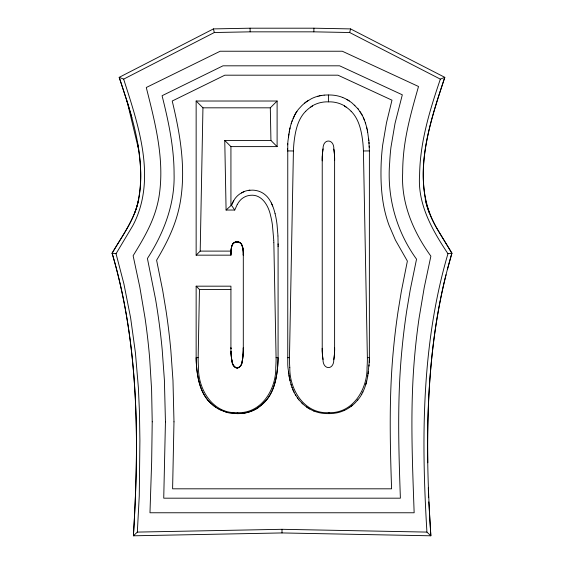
<?xml version="1.0" encoding="UTF-8"?>
<svg xmlns="http://www.w3.org/2000/svg" width="564" height="564" viewBox="0 0 564 564"><rect width="100%" height="100%" fill="white"/><g stroke="black" fill="none" stroke-linecap="round" stroke-linejoin="round"><path stroke-width="0.85" d="M278.094 244.973L277.967 236.767M278.094 246.489L278.094 243.859M342.771 97.516L343.892 97.988A35.074 35.074 0 0 1 346.627 99.349A36.456 36.456 0 0 1 349.243 100.935L350.244 101.626A39.515 39.515 0 0 1 352.19 103.113L358.062 108.894L362.236 115.275A44.464 44.464 0 0 1 363.301 117.474L364.471 120.294A55.78 55.78 0 0 1 365.289 122.599L365.662 123.763A66.305 66.305 0 0 1 366.642 127.295L367.192 129.678A82.076 82.076 0 0 1 367.665 132.075L368.884 141.162L369.392 150.919L369.364 358.887A144.821 144.821 0 0 1 369.23 362.511L367.594 376.921A78.058 78.058 0 0 1 366.706 381.052L366.248 382.815A60.708 60.708 0 0 1 365.747 384.556A60.087 60.087 0 0 1 365.197 386.284L364.795 387.426A51.733 51.733 0 0 1 363.695 390.239L361.256 395.096A36.597 36.597 0 0 1 359.275 398.135L355.306 402.689A43.569 43.569 0 0 1 352.627 405.128A39.353 39.353 0 0 1 351.21 406.263L348.221 408.322A35.659 35.659 0 0 1 345.048 410.077L343.955 410.585A34.467 34.467 0 0 1 337.068 412.82L333.486 413.391A39.064 39.064 0 0 1 329.256 413.616L328.417 413.609L328.417 412.658C304.243 413.941 289.367 389.379 289.804 367.657M329.256 413.616L329.263 412.665C353.149 413.356 367.425 388.998 367.051 367.545A134.197 133.851 0 0 0 367.375 357.661L363.42 150.976A133.457 133.118 0 0 0 362.835 142.41C361.552 131.412 359.24 119.399 351.125 111.256M230.916 348.834L230.93 286.174L196.145 286.174L196.145 357.675A135.297 135.297 0 0 0 196.695 367.939C197.844 379.234 200.34 391.078 207.756 400.038M426.433 204.112C416.754 161.219 431.333 117.749 444.799 77.338L440.35 79.136L349.673 32.522L313.866 31.838L313.901 28.2L250.099 28.2L213.418 28.905L119.201 77.338C132.667 117.749 147.246 161.219 137.567 204.112M230.909 253.137L230.93 255.161L196.145 255.161L196.145 101.019L277.107 101.019L277.107 146.612L230.93 146.612L224.754 140.436L270.931 140.436L277.107 146.612M322.227 348.298L322.234 160.832A72.939 72.756 0 0 1 322.312 155.883L322.368 154.938A65.882 65.713 0 0 1 323.038 148.896C322.862 138.18 334.226 138.589 333.839 149.136A65.854 65.685 0 0 1 334.459 154.705L334.537 156.122A72.277 72.277 0 0 1 334.614 160.303L334.607 347.769A72.946 72.756 0 0 1 334.53 352.719L334.473 353.663A65.896 65.727 0 0 1 333.803 359.705C333.81 370.569 322.721 369.906 323.003 359.465A65.868 65.699 0 0 1 322.382 353.896L322.298 352.479A72.284 72.284 0 0 1 322.227 348.298A72.657 72.467 0 0 0 322.298 352.479M273.843 242.844L276.085 357.661A134.197 133.858 0 0 1 275.754 367.545C276.205 389.294 261.343 413.941 237.12 412.658C212.945 413.941 198.07 389.379 198.5 367.657A133.971 133.633 0 0 1 198.161 357.661L199.466 289.487L196.145 286.174M196.145 255.161L200.199 251.107L202.948 107.823L196.145 101.019M230.916 252.883L230.909 254.152M289.79 367.657A133.971 133.633 0 0 1 289.466 357.661L293.421 150.976A133.464 133.125 0 0 1 294.006 142.41C295.289 131.419 297.595 119.385 305.716 111.256M230.916 252.961L230.944 252.122M328.417 413.602A38.761 38.761 0 0 1 321.72 413.179L319.316 412.721A34.453 34.453 0 0 1 314.07 411.085L312.942 410.613A35.067 35.067 0 0 1 310.207 409.252L306.59 406.968A40.855 40.855 0 0 1 302.797 403.894L298.687 399.587L295.487 394.934A41.327 41.327 0 0 1 294.33 392.784L293.795 391.684A49.385 49.385 0 0 1 292.815 389.442L291.948 387.158A57.958 57.958 0 0 1 291.362 385.423L291.003 384.253A67.969 67.969 0 0 1 290.051 380.707A80.377 80.377 0 0 1 289.402 377.725L288.014 368.052A121.013 121.013 0 0 1 287.76 365.007L287.76 143.594A120.992 120.992 0 0 1 288.014 140.549L289.649 129.678A78.34 78.34 0 0 1 290.051 127.887A67.969 67.969 0 0 1 291.003 124.348L291.362 123.178A57.958 57.958 0 0 1 291.948 121.443L294.894 114.732A41.32 41.32 0 0 1 295.797 113.138L295.959 112.878A42.843 42.843 0 0 1 296.445 112.102A41.179 41.179 0 0 1 296.953 111.341A34.016 34.016 0 0 1 298.589 109.127L301.909 105.546A42.899 42.899 0 0 1 304.652 103.113A40.848 40.848 0 0 1 306.097 101.985L311.293 98.778A34.876 34.876 0 0 1 312.942 97.988L314.07 97.516A34.256 34.256 0 0 1 315.791 96.874L319.316 95.88A35.835 35.835 0 0 1 321.72 95.422L324.145 95.133M287.471 149.7L287.513 148.48M230.937 252.186L231.007 251.022A29.356 29.356 0 0 1 231.585 246.933L232.601 244.156L234.497 242.442L232.671 244.043M230.944 252.059L230.965 251.614M287.682 144.814L287.76 143.594M230.986 251.283L231 251.107A28.764 28.694 0 0 1 231.783 246.059L232.594 244.163M137.327 204.915C132.498 222.667 121.154 237.507 112.109 253.229C139.146 344.703 139.16 441.386 133.4 535.8L137.334 532.092L139.266 495.932L139.907 440.554L139.456 412.044L138.384 387.729L135.416 352.69L130.622 317.899L123.911 283.875L116.043 253.708L132.625 225.967A127.429 127.429 0 0 0 134.584 222.153C156.263 176.631 138.018 123.946 123.65 79.136L119.201 77.338L128.204 105.059M368.997 366.128L369.082 364.922M242.95 356.258L243.183 353.431A71.085 71.085 0 0 0 243.303 347.769L243.31 255.161A33.558 33.558 0 0 0 242.985 248.999L242.872 248.435M242.802 357.576L242.026 362.201M368.44 371.542L368.278 372.741M288.423 136.904L288.86 133.88M426.673 204.915C431.502 222.667 442.846 237.507 451.891 253.229C424.833 344.703 424.791 441.4 430.854 535.8L282 532.938L133.4 535.8C139.195 441.379 139.033 344.724 112.109 253.229C120.534 238.699 130.637 224.93 136.128 208.906C142.77 187.904 141.289 165.351 137.672 143.926M368.102 373.939L368.193 373.34M367.707 376.322L367.813 375.73M289.17 132.075L289.283 131.475M446.039 274.724C430.6 336.095 426.927 399.679 427.794 462.755M366.706 381.052L366.403 382.23M349.673 32.522L350.582 28.905L313.901 28.2M241.984 362.37C241.575 365.268 238.72 369.335 235.442 367.488M447.59 268.929L451.891 253.229L435.718 226.354M440.35 79.136C430.536 108.02 421.357 137.623 419.82 168.291A184.548 184.548 0 0 0 419.595 174.854C417.36 204.119 432.355 230.281 447.957 253.708C421.484 343.814 421.273 439.123 426.927 532.092L430.854 535.8L428.816 501.868M291.179 123.763L291.362 123.178M291.948 121.443L292.371 120.294M224.754 140.436L226.086 210.034L234.73 210.034L237.24 204.499M293.047 118.595L294.33 115.817M362.687 392.438L362.948 391.888M361.559 394.574L361.848 394.046M275.077 213.7A57.077 57.077 0 0 0 272.673 205.973L271.354 203.012A27.481 27.481 0 0 0 267.11 196.617A21.686 21.686 0 0 0 266.236 195.771A20.593 20.593 0 0 0 265.341 194.954A19.902 19.902 0 0 0 264.396 194.185L263.409 193.48A19 19 0 0 0 260.942 192.084L259.821 191.605A19.698 19.698 0 0 0 258.876 191.259L258.101 191.013A20.917 20.917 0 0 0 256.726 190.66L254.935 190.343A24.104 24.104 0 0 0 253.722 190.209L253.321 190.181A25.493 25.493 0 0 0 252.714 190.146L249.076 190.287A19.959 19.959 0 0 0 246.496 190.794A19.846 19.846 0 0 0 245.911 190.956A20.057 20.057 0 0 0 244.381 191.485L240.088 193.748A20.946 20.946 0 0 0 239.263 194.333L238.156 195.222A20.931 20.931 0 0 0 236.147 197.217L235.625 197.837A23.335 23.335 0 0 0 234.412 199.459L231.423 205.197L234.73 210.034M233.538 200.826L231.423 205.197L226.086 210.034M357.879 399.925L357.484 400.384M202.948 107.823L270.304 107.823L277.107 101.019M264.008 402.689C273.293 393.721 276.318 380.347 277.537 367.939A135.297 135.297 0 0 0 278.08 357.675L278.094 245.883M263.635 403.056C273.152 394.123 276.297 380.587 277.523 368.052A135.064 135.064 0 0 0 278.08 357.675L276.085 357.661M306.597 101.626L307.599 100.935M310.778 107.019L312.308 106.018L310.778 107.019A35.405 35.313 0 0 0 305.73 111.27M349.243 407.666L349.743 407.328M308.113 100.596L308.628 100.272M241.462 192.888L241.815 192.691A21.665 21.665 0 0 1 242.527 192.31L244.381 191.485M123.65 79.136L214.327 32.522L250.134 31.838L313.866 31.838M343.955 410.585L344.505 410.338M234.617 242.386L235.336 242.111M234.758 242.323L236.281 241.893M235.463 242.069L237.888 241.886M317.539 96.331L318.131 96.169M235.752 241.998L233.989 242.731A4.667 4.667 0 0 0 233.031 243.577L231.797 246.059A32.691 32.691 0 0 0 230.986 255.161M235.978 241.949L238.889 242.125L241.195 243.697M236.344 241.886L239.326 242.287M249.076 190.287L249.88 190.202M447.957 253.708L451.891 253.229M257.995 407.751A35.969 35.969 0 0 1 237.959 413.616L236.908 413.609M137.334 532.092L282 529.307L426.927 532.092M324.145 95.133A39.825 39.825 0 0 1 328.417 94.992L330.25 94.999A38.169 38.169 0 0 1 334.515 95.337L335.721 95.52A34.693 34.693 0 0 1 342.771 97.509M258.044 407.835A36.808 36.808 0 0 1 237.12 413.602L227.299 412.552L218.374 408.956M236.753 413.616L227.419 412.58L219.41 409.527M363.42 150.976L369.392 150.919M198.154 357.661L196.145 357.675A135.064 135.064 0 0 0 196.702 368.052C197.837 379.079 200.255 390.584 207.284 399.474M287.45 357.675L289.459 357.661M200.199 251.107L231 251.107M199.466 289.487L230.93 289.487M329.263 412.665L328.474 412.658M237.592 412.665L237.959 413.616M287.45 150.919L293.421 150.976M367.383 357.661L369.392 357.675M237.486 412.665L237.12 413.609M112.109 253.229L116.043 253.708M238.389 241.984L239.785 242.513A4.731 4.731 0 0 1 241.096 243.577L242.809 248.054M313.506 410.853L314.07 411.085M239.531 242.386L241.42 244M350.582 28.905L444.799 77.338C429.556 124.115 410.176 178.816 435.33 225.586M309.15 408.646L309.678 408.956M218.353 408.942L217.323 408.329M235.364 367.446L233.136 364.873M344.921 106.265L344.533 106.018L346.063 107.019A35.419 35.328 0 0 1 351.111 111.27M217.316 408.322L214.813 406.623M345.112 106.385L346.063 107.019M307.599 407.666L308.113 407.998M306.59 406.968L307.091 407.321M215.293 406.968L215.793 407.321M212.452 404.74L214.799 406.616M214.306 406.242L209.737 402.195M211.951 404.303L210.499 402.95M302.797 403.894L301.909 403.056M354.488 105.123L354.932 105.546M210.386 402.844L209.956 402.414M209.589 402.047L208.786 401.201M209.484 401.942L208.863 401.279M208.758 401.173L208.074 400.405M208.553 400.948L208.151 400.496M208.053 400.384L207.383 399.587M357.964 108.774L358.253 109.127M298.878 399.827L298.589 399.474M241.272 243.796L242.351 246.059L241.773 244.586M297.475 398.015L297.841 398.508M360.058 111.594L360.396 112.102M360.72 112.617L361.045 113.138M295.487 394.934L295.797 395.463M361.651 114.196L362.236 115.275M271.354 203.012L272.666 205.973M233.158 364.915L232.657 363.731M294.055 392.234L293.795 391.684A47.968 47.968 0 0 1 292.815 389.442M363.301 117.474L363.794 118.595M364.027 119.159L364.471 120.294M232.812 364.14L232.706 363.872A17.061 17.019 0 0 1 231.994 361.122L231.543 358.366M291.948 387.158L292.152 387.736M232.601 363.561L232.072 361.594M365.289 122.599L365.662 123.763M291.362 385.423L291.003 384.253M128.677 106.652L129.396 109.049M129.868 110.65L131.87 117.876M213.418 28.905L214.327 32.522M366.642 127.295L366.924 128.486M275.098 213.693L275.81 216.858A100.667 100.667 0 0 1 277.065 224.86L277.904 235.153M127.013 101.062L138.673 149.693M230.951 351.196A67.602 67.602 0 0 0 231.966 361.129C232.22 369.765 242.083 369.815 242.252 361.122A68.004 67.835 0 0 0 243.288 347.769A67.609 67.609 0 0 1 242.273 361.129A16.095 16.06 0 0 1 241.343 364.407M289.283 377.126L288.958 375.321M288.676 373.509L288.768 374.115M288.423 371.69L288.5 372.296M231.494 358.013L230.951 351.309M368.637 138.73L368.701 139.336M368.764 139.942L368.828 140.549M368.99 142.375L369.075 143.594M369.223 146.034L369.279 147.26M428.64 497.709L428.295 487.726M277.918 235.555L277.953 236.365M273.744 240.003L272.391 224.768A88.287 88.062 0 0 0 270.572 215.533C268.52 205.811 261.9 194.037 250.451 195.299A15.327 15.291 0 0 0 243.267 197.76L242.083 198.577A18.126 18.083 0 0 0 237.31 204.535M273.766 240.384L273.843 242.654M270.304 107.823L270.931 140.436M250.099 28.2L250.134 31.838M328.417 94.992L328.417 101.809M282 529.307L282 532.938M230.93 146.612L230.93 205.197M263.628 403.048A40.946 40.946 0 0 1 257.945 407.673A41.25 41.25 0 0 0 264.001 402.682M230.93 348.637A67.602 67.602 0 0 1 230.944 347.769A68.004 67.828 0 0 0 231.966 361.129M352.627 405.128A40.396 40.396 0 0 1 351.21 406.263M366.248 382.815A64.515 64.515 0 0 1 365.747 384.556M369.364 358.887A139.752 139.752 0 0 1 369.23 362.511M290.051 380.707A77.303 77.303 0 0 1 289.402 377.725M319.316 95.88A35.652 35.652 0 0 1 321.72 95.422M304.652 103.113A39.825 39.825 0 0 1 306.097 101.985M296.953 111.341A36.195 36.195 0 0 0 296.445 112.102A37.4 37.4 0 0 0 295.959 112.878M294.894 114.732A39.882 39.882 0 0 1 295.797 113.138M289.522 130.277A76.359 76.359 0 0 1 290.051 127.887M367.192 129.678A78.107 78.107 0 0 1 367.665 132.075M346.634 99.349A36.145 36.145 0 0 1 349.243 100.935M138.765 199.043A85.03 85.03 0 0 1 134.465 213.474M429.535 213.474A85.03 85.03 0 0 1 425.235 199.043M237.077 368.2A5.379 5.365 0 0 1 233.228 364.887M240.898 365.141A5.28 5.266 0 0 1 237.155 368.179M334.544 156.122A72.65 72.46 0 0 1 334.614 160.303M344.632 105.926A29.518 29.441 0 0 0 328.424 101.865A29.455 29.455 0 0 0 312.237 105.905M334.607 347.769A72.573 72.573 0 0 1 334.53 352.719M334.473 353.663A65.572 65.572 0 0 1 333.803 359.705M323.003 359.465A65.72 65.72 0 0 1 322.354 353.424M322.234 160.832A72.573 72.573 0 0 1 322.312 155.883M322.368 154.938A65.551 65.551 0 0 1 323.038 148.896M333.839 149.129A65.713 65.713 0 0 1 334.487 155.178M152.217 421.83L151.66 461.627L149.975 512.768L414.145 512.768C412.362 461.415 410.049 409.915 414.434 358.633A668.481 668.481 0 0 1 419.087 318.11L424.234 287.541L430.875 256.141C413.468 232.072 401.074 203.47 402.661 173.226A198.747 198.747 0 0 1 403.401 156.059C405.403 132.314 412.023 109.317 418.516 86.496L342.313 51.232L220.172 51.232L146.273 87.505C155.276 123.206 165.026 160.275 158.914 197.308A110.671 110.671 0 0 1 155.079 212.529C150.003 227.955 141.599 241.97 133.125 255.718L139.823 287.161L145.004 317.814A666.521 666.521 0 0 1 149.679 358.471L151.596 389.562L152.217 421.83M165.442 421.83L163.736 498.181L400.384 498.181C398.642 448.768 397.112 399.171 401.921 349.87A688.447 688.447 0 0 1 406.877 309.805L410.261 289.706L416.535 259.172C396.358 231.318 386.756 196.794 389.689 162.517A217.838 217.838 0 0 1 390.951 147.31L395.033 123.361L402.315 94.808L339.648 65.819L222.984 65.819L162.072 95.718C168.502 121.316 174.1 147.423 174.079 173.945C174.96 204.253 163.68 233.362 147.415 258.474L155.551 299.223A686.522 686.522 0 0 1 162.185 349.56L164.399 380.073L165.442 421.83M173.98 421.83L172.605 488.812L391.585 488.812C390.027 442.803 388.963 396.64 393.319 350.745A696.434 696.434 0 0 1 398.085 311.257L401.342 291.398L407.377 261.09L395.442 240.144L388.949 225.043A124.531 124.531 0 0 1 384.444 209.456C381.165 194.368 380.601 178.83 381.165 163.44A224.373 224.373 0 0 1 382.688 144.969L386.474 122.832L391.98 100.18L337.97 75.188L224.824 75.188L172.217 101.012C180.283 134.486 186.303 169.503 179.965 203.808A133.062 133.062 0 0 1 175.912 219.65C171.287 233.954 164.272 247.335 156.609 260.223L162.728 290.664L166.028 310.637A694.312 694.312 0 0 1 170.843 350.364L172.979 380.467L173.98 421.83M243.246 255.161A31.429 31.429 0 0 0 242.407 246.045A31.915 31.838 0 0 1 243.253 255.161"/></g></svg>
